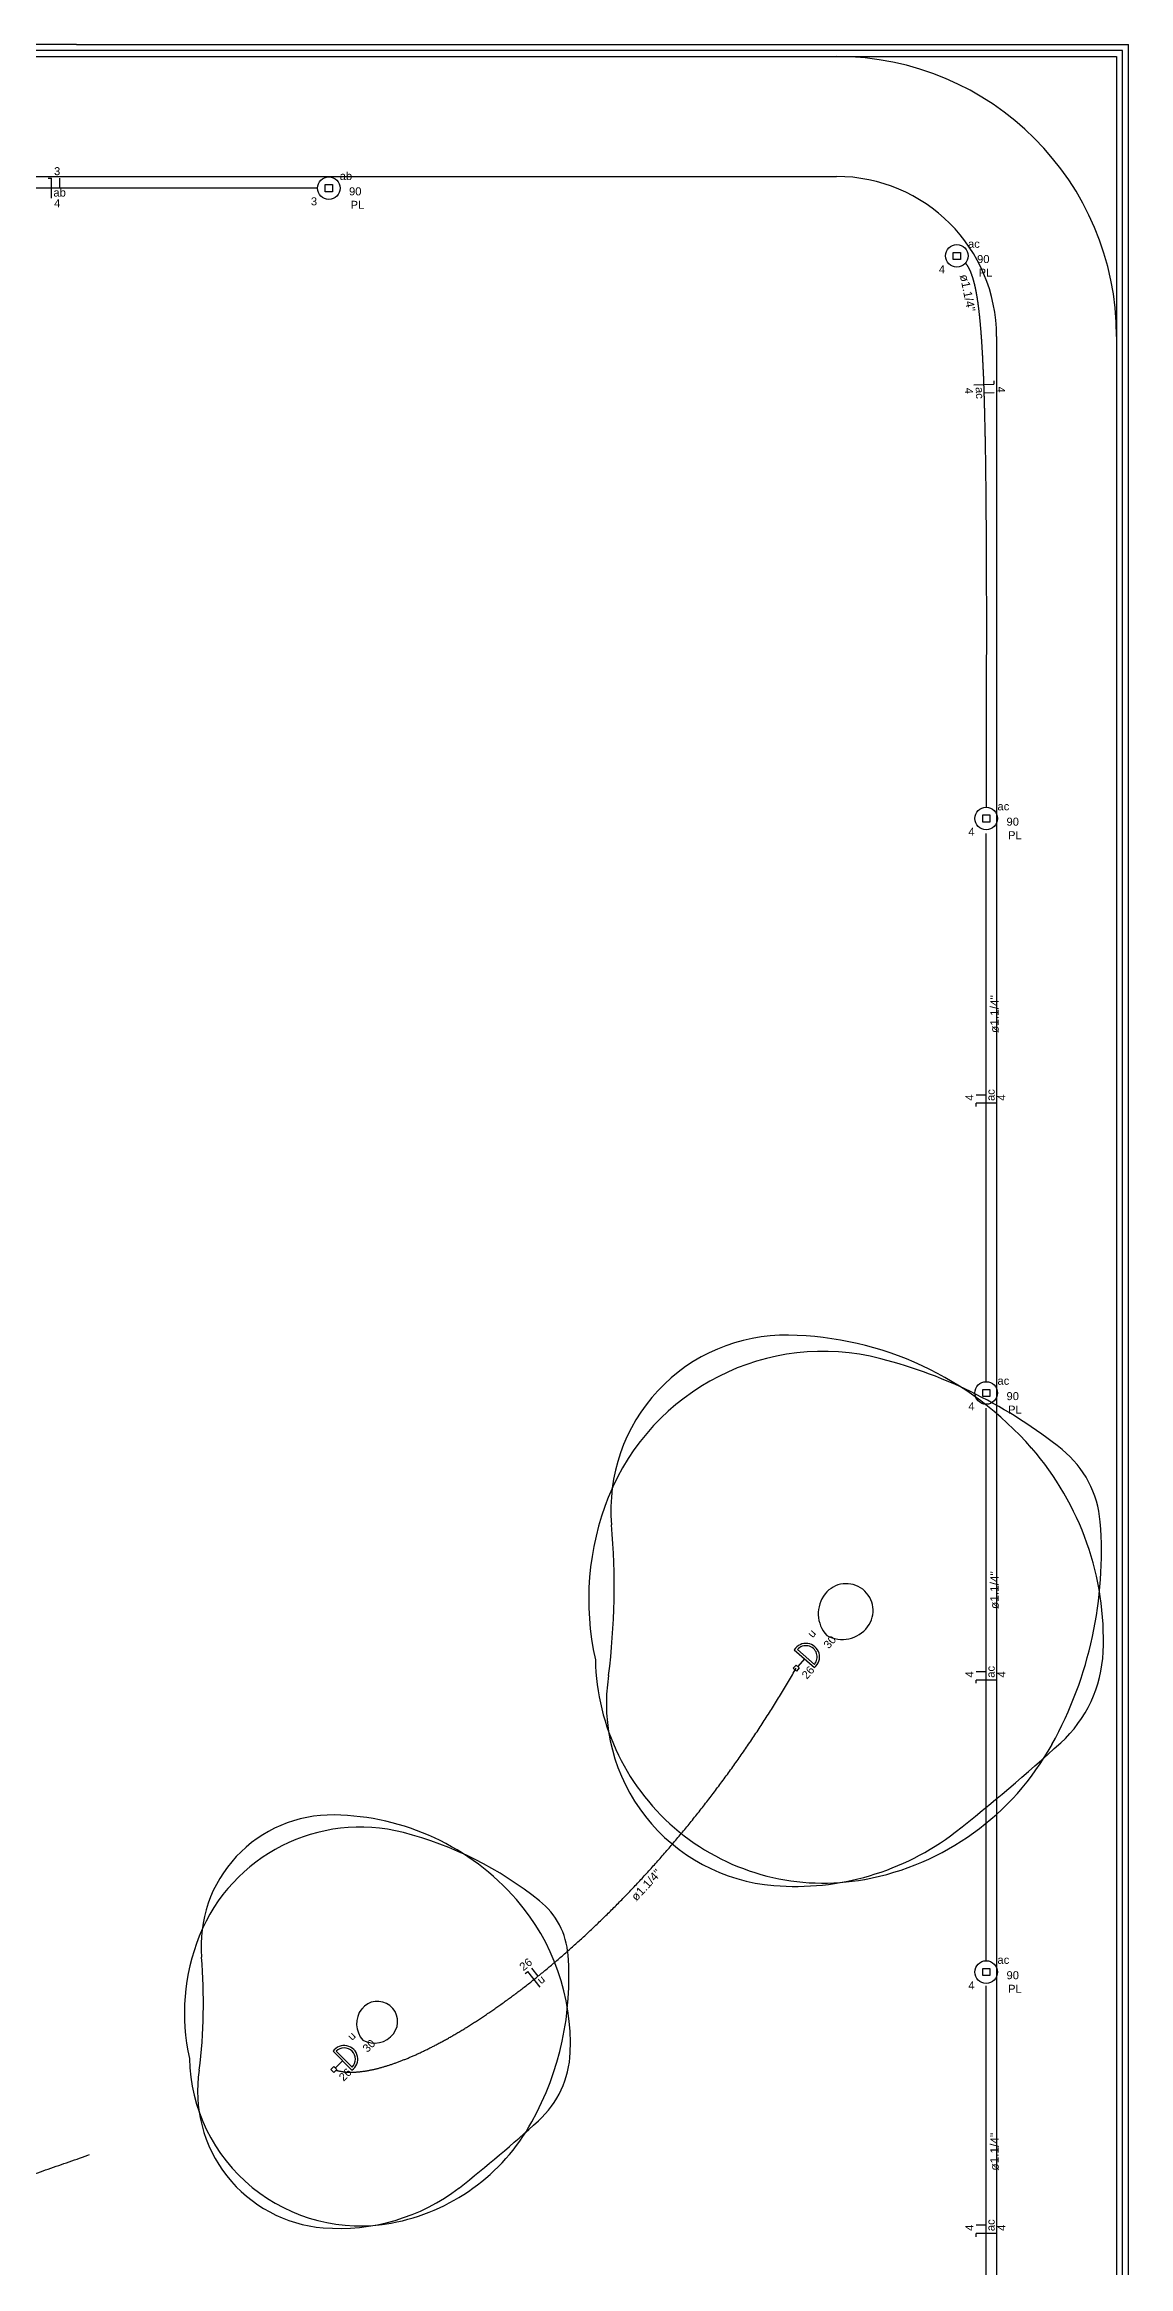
# Model space of a CAD drawing. Header units: millimetres. Extents: x -4.7 to 81.4, y -19.1 to 41.2.
# Drawn here: x 39.09 to 52.64, y 11.65 to 39.41 of the extents above; entities that cross this region are included whole.
import ezdxf

# ---------------------------------------------------------------- set-up
doc = ezdxf.new("R2010")
doc.units = ezdxf.units.MM
doc.header["$MEASUREMENT"] = 0
doc.linetypes.add('Dashed', pattern=[0.75, 0.5, -0.25])
doc.layers.get('0').update_dxf_attribs({"color": 1})
for name, color, linetype, lineweight in [('1', 1, 'Continuous', 30), ('3', 1, 'Continuous', 30), ('EL-Condutos', 4, 'Continuous', 30), ('EL-Fios', 2, 'Continuous', 30), ('EL-Textos condutos', 2, 'Continuous', 30), ('EL-Textos fios', 2, 'Continuous', 30), ('EL-Textos pontos', 2, 'Continuous', 30), ('P-SIMBOL', 3, 'Continuous', 30), ('PROJECAO', 1, 'Continuous', 30)]:
    doc.layers.add(name, color=color, linetype=linetype, lineweight=lineweight)
doc.styles.add('Arial', font='arial.ttf')

msp = doc.modelspace()

# ---------------------------------------------------------------- linework, layer by layer
for centre, radius, start, end in [((48.825, 20.189), 2.891, 75.6085, 158.153), ((48.356, 21.098), 2.186, 89.0752, 184.876), ((48.325, 19.168), 4.116, 41.0767, 89.0752), ((48.054, 17.187), 5.99, 51.1587, 75.6085), ((48.674, 19.473), 3.653, 357.688, 41.0767), ((51.004, 20.851), 1.286, 4.4792, 51.1587), ((49.344, 19.981), 3.451, 158.153, 192.615), ((37.192, 20.146), 9.019, 352.9, 4.8756), ((47.353, 20.565), 4.949, 331.042, 4.4792), ((49.161, 19.803), 0.399, 141.683, 223.043), ((49.112, 19.842), 0.336, 322.679, 141.683), ((49.062, 19.88), 0.399, 241.279, 322.679), ((48.825, 19.285), 2.849, 181.168, 280.455), ((50.699, 19.391), 1.625, 312.296, 357.688), ((48.395, 18.679), 2.281, 171.109, 265.31), ((48.73, 19.803), 3.376, 280.455, 331.042), ((35.083, 36.555), 24.83, 308.31, 312.296), ((42.686, 15.649), 1.639, 89.0752, 184.876), ((42.663, 14.202), 3.087, 41.0767, 89.0752), ((43.038, 14.968), 2.168, 75.6085, 158.153), ((42.46, 12.716), 4.492, 51.1587, 75.6085), ((48.477, 19.683), 3.288, 265.31, 307.43), ((42.925, 14.43), 2.739, 357.688, 41.0767), ((44.673, 15.464), 0.965, 4.4792, 51.1587), ((43.428, 14.811), 2.588, 158.153, 192.615), ((34.313, 14.935), 6.764, 352.9, 4.8756), ((41.934, 15.249), 3.712, 331.042, 4.4792), ((43.29, 14.678), 0.299, 141.683, 223.043), ((43.253, 14.707), 0.252, 322.679, 141.683), ((43.215, 14.736), 0.299, 241.279, 322.679), ((43.038, 14.29), 2.137, 181.168, 280.455), ((44.444, 14.369), 1.219, 312.296, 357.688), ((42.715, 13.835), 1.711, 171.109, 265.31), ((42.966, 14.678), 2.532, 280.455, 331.042), ((32.732, 27.242), 18.623, 308.31, 312.296), ((42.777, 14.588), 2.466, 265.31, 307.43)]:
    msp.add_arc(centre, radius, start, end)
at = {"layer": '1', "linetype": 'Continuous'}
for p, q in [((-1.009, 37.761), (48.991, 37.761)), ((50.991, 35.761), (50.991, -8.739))]:
    msp.add_line(p, q, dxfattribs=at)
for radius in [3.5, 2]:
    msp.add_arc((48.991, 35.761), radius, 0, 90, dxfattribs=at)
at = {"layer": '3'}
for p, q in [((-4.509, 39.261), (39.491, 39.261)), ((-4.509, 39.261), (39.491, 39.261)), ((39.491, 39.411), (52.641, 39.411)), ((39.491, 39.261), (52.491, 39.261)), ((39.491, 39.261), (52.491, 39.261)), ((52.491, 39.261), (52.491, -12.239)), ((52.491, 39.261), (52.491, -12.239))]:
    msp.add_line(p, q, dxfattribs=at)
for points in [[(39.491, 39.411), (-4.659, 39.411), (-4.659, -0.889), (14.991, -0.889)], [(20.491, -0.889), (27.341, -0.889), (27.341, -12.389), (52.641, -12.389), (52.641, 39.411)]]:
    msp.add_lwpolyline(points, dxfattribs=at)
at = {"layer": 'EL-Condutos', "linetype": 'Dashed', "ltscale": 25}
for points, knots in [([(42.5, 37.615), (42.394, 37.615), (42.188, 37.615), (41.889, 37.615), (41.607, 37.615), (41.343, 37.615), (41.095, 37.615), (40.861, 37.615), (40.639, 37.615), (40.429, 37.615), (40.229, 37.615), (40.037, 37.615), (39.853, 37.615), (39.674, 37.615), (39.499, 37.615), (39.328, 37.615), (39.158, 37.615), (38.988, 37.615), (38.817, 37.615), (38.643, 37.615), (38.464, 37.615), (38.281, 37.615), (38.09, 37.615), (37.891, 37.615), (37.682, 37.615), (37.462, 37.615), (37.229, 37.615), (36.982, 37.615), (36.72, 37.615), (36.441, 37.615), (36.144, 37.615), (35.94, 37.615), (35.834, 37.615)], [0, 0, 0, 0, 0.318917, 0.617994, 0.898643, 1.162276, 1.410302, 1.644133, 1.865181, 2.074855, 2.274567, 2.465728, 2.649749, 2.828041, 3.002015, 3.173083, 3.342654, 3.51214, 3.682952, 3.856502, 4.034199, 4.217456, 4.407682, 4.60629, 4.814689, 5.034292, 5.266509, 5.512751, 5.774429, 6.052955, 6.349738, 6.666191, 6.666191, 6.666191, 6.666191]), ([(50.863, 29.882), (50.863, 30.055), (50.865, 30.392), (50.866, 30.885), (50.867, 31.351), (50.867, 31.791), (50.868, 32.207), (50.867, 32.598), (50.866, 32.966), (50.864, 33.311), (50.862, 33.635), (50.859, 33.937), (50.856, 34.219), (50.851, 34.481), (50.846, 34.724), (50.84, 34.949), (50.834, 35.156), (50.826, 35.347), (50.817, 35.522), (50.808, 35.681), (50.797, 35.826), (50.786, 35.958), (50.773, 36.076), (50.76, 36.182), (50.745, 36.277), (50.729, 36.361), (50.712, 36.434), (50.693, 36.499), (50.674, 36.555), (50.652, 36.603), (50.63, 36.645), (50.613, 36.668), (50.605, 36.68)], [0, 0, 0, 0, 0.519244, 1.011376, 1.477138, 1.917273, 2.332523, 2.723632, 3.091342, 3.436396, 3.75954, 4.061517, 4.343073, 4.604953, 4.847905, 5.072678, 5.280023, 5.470691, 5.645439, 5.805028, 5.950222, 6.081793, 6.20052, 6.307197, 6.40263, 6.487646, 6.563096, 6.629869, 6.688891, 6.741143, 6.787664, 6.829543, 6.829543, 6.829543, 6.829543]), ([(50.862, 22.703), (50.862, 22.812), (50.862, 23.024), (50.862, 23.332), (50.862, 23.621), (50.862, 23.892), (50.862, 24.148), (50.862, 24.389), (50.862, 24.616), (50.862, 24.832), (50.862, 25.038), (50.862, 25.235), (50.862, 25.424), (50.862, 25.608), (50.862, 25.787), (50.862, 25.963), (50.862, 26.138), (50.862, 26.313), (50.862, 26.489), (50.862, 26.667), (50.862, 26.85), (50.862, 27.039), (50.862, 27.235), (50.862, 27.439), (50.862, 27.653), (50.862, 27.879), (50.862, 28.118), (50.862, 28.372), (50.862, 28.641), (50.862, 28.927), (50.862, 29.233), (50.862, 29.443), (50.862, 29.551)], [0, 0, 0, 0, 0.327885, 0.635359, 0.923873, 1.194878, 1.449825, 1.690165, 1.917348, 2.132825, 2.338047, 2.534464, 2.723528, 2.906689, 3.085398, 3.261106, 3.435263, 3.60932, 3.784728, 3.962938, 4.145401, 4.333566, 4.528886, 4.732811, 4.946791, 5.172278, 5.410722, 5.663573, 5.932284, 6.218304, 6.523084, 6.848075, 6.848075, 6.848075, 6.848075]), ([(50.862, 15.468), (50.862, 15.578), (50.862, 15.792), (50.862, 16.102), (50.862, 16.393), (50.862, 16.667), (50.862, 16.925), (50.862, 17.167), (50.862, 17.397), (50.862, 17.615), (50.862, 17.822), (50.862, 18.02), (50.862, 18.212), (50.862, 18.397), (50.862, 18.577), (50.862, 18.755), (50.862, 18.931), (50.862, 19.107), (50.862, 19.284), (50.862, 19.464), (50.862, 19.649), (50.862, 19.839), (50.862, 20.036), (50.862, 20.243), (50.862, 20.459), (50.862, 20.687), (50.862, 20.927), (50.862, 21.183), (50.862, 21.454), (50.862, 21.743), (50.862, 22.051), (50.862, 22.262), (50.862, 22.372)], [0, 0, 0, 0, 0.330548, 0.640519, 0.931377, 1.204583, 1.461601, 1.703893, 1.932921, 2.150148, 2.357037, 2.55505, 2.745649, 2.930298, 3.110458, 3.287593, 3.463165, 3.638636, 3.815469, 3.995126, 4.179071, 4.368765, 4.565671, 4.771252, 4.98697, 5.214289, 5.454669, 5.709575, 5.980467, 6.26881, 6.576066, 6.903697, 6.903697, 6.903697, 6.903697]), ([(42.735, 14.098), (42.767, 14.09), (42.835, 14.075), (42.946, 14.072), (43.068, 14.082), (43.201, 14.106), (43.345, 14.144), (43.498, 14.195), (43.662, 14.26), (43.833, 14.338), (44.013, 14.429), (44.201, 14.533), (44.395, 14.65), (44.595, 14.78), (44.8, 14.923), (45.011, 15.077), (45.225, 15.244), (45.443, 15.424), (45.664, 15.615), (45.887, 15.818), (46.111, 16.033), (46.337, 16.259), (46.562, 16.497), (46.787, 16.746), (47.011, 17.006), (47.233, 17.277), (47.452, 17.559), (47.669, 17.851), (47.881, 18.154), (48.089, 18.467), (48.293, 18.791), (48.422, 19.012), (48.487, 19.124)], [0, 0, 0, 0, 0.098649, 0.208277, 0.330225, 0.465244, 0.613693, 0.77567, 0.951105, 1.139808, 1.341512, 1.555897, 1.782604, 2.02125, 2.271436, 2.53275, 2.804778, 3.087102, 3.379309, 3.680987, 3.991732, 4.311149, 4.638853, 4.974472, 5.317646, 5.668033, 6.025305, 6.389156, 6.759298, 7.135464, 7.517414, 7.90493, 7.90493, 7.90493, 7.90493]), ([(50.862, 8.872), (50.862, 8.972), (50.862, 9.166), (50.862, 9.448), (50.862, 9.712), (50.862, 9.961), (50.862, 10.195), (50.862, 10.416), (50.862, 10.624), (50.862, 10.822), (50.862, 11.011), (50.862, 11.191), (50.862, 11.365), (50.862, 11.533), (50.862, 11.698), (50.862, 11.859), (50.862, 12.02), (50.862, 12.18), (50.862, 12.341), (50.862, 12.505), (50.862, 12.673), (50.862, 12.846), (50.862, 13.026), (50.862, 13.214), (50.862, 13.411), (50.862, 13.618), (50.862, 13.838), (50.862, 14.07), (50.862, 14.317), (50.862, 14.58), (50.862, 14.86), (50.862, 15.053), (50.862, 15.152)], [0, 0, 0, 0, 0.300225, 0.581786, 0.846012, 1.09423, 1.327769, 1.547957, 1.756123, 1.953594, 2.141699, 2.321765, 2.495122, 2.663098, 2.82702, 2.988217, 3.148017, 3.307749, 3.46874, 3.632319, 3.799814, 3.972554, 4.151866, 4.339079, 4.535521, 4.74252, 4.961405, 5.193504, 5.440144, 5.702655, 5.982364, 6.2806, 6.2806, 6.2806, 6.2806]), ([(27.851, 8.929), (28.089, 9.012), (28.548, 9.172), (29.216, 9.405), (29.841, 9.623), (30.428, 9.827), (30.979, 10.019), (31.497, 10.2), (31.986, 10.37), (32.45, 10.532), (32.891, 10.686), (33.312, 10.833), (33.718, 10.974), (34.111, 11.111), (34.494, 11.245), (34.871, 11.376), (35.245, 11.506), (35.619, 11.637), (35.997, 11.769), (36.381, 11.903), (36.776, 12.04), (37.184, 12.183), (37.609, 12.331), (38.054, 12.486), (38.522, 12.649), (39.017, 12.821), (39.541, 13.004), (40.098, 13.198), (40.691, 13.405), (41.324, 13.626), (42, 13.862), (42.465, 14.024), (42.706, 14.107)], [0, 0, 0, 0, 0.75411, 1.460049, 2.12128, 2.741267, 3.323474, 3.871364, 4.388401, 4.878049, 5.343771, 5.789031, 6.217292, 6.632019, 7.036674, 7.434722, 7.829626, 8.22485, 8.623857, 9.030112, 9.447077, 9.878216, 10.326994, 10.796873, 11.291317, 11.813791, 12.367757, 12.956679, 13.584022, 14.253247, 14.96782, 15.731204, 15.731204, 15.731204, 15.731204])]:
    msp.add_open_spline(points, degree=3, knots=knots, dxfattribs=at)
at = {"layer": 'EL-Fios'}
for p, q in [((39.137, 37.74), (39.179, 37.74)), ((39.179, 37.49), (39.179, 37.74)), ((39.281, 37.615), (39.281, 37.74)), ((50.708, 35.156), (50.958, 35.165)), ((50.837, 35.059), (50.962, 35.064)), ((50.956, 35.207), (50.958, 35.165)), ((50.862, 26.283), (50.737, 26.283)), ((50.987, 26.181), (50.737, 26.181)), ((50.737, 26.14), (50.737, 26.181)), ((50.862, 19.076), (50.737, 19.076)), ((50.987, 18.974), (50.737, 18.974)), ((50.737, 18.933), (50.737, 18.974)), ((45.099, 15.306), (45.132, 15.332)), ((45.287, 15.136), (45.132, 15.332)), ((45.262, 15.275), (45.184, 15.373)), ((50.862, 12.161), (50.737, 12.161)), ((50.987, 12.059), (50.737, 12.059)), ((50.737, 12.018), (50.737, 12.059))]:
    msp.add_line(p, q, dxfattribs=at)
at = {"layer": 'P-SIMBOL'}
for p, q in [((42.6, 37.659), (42.689, 37.659)), ((42.6, 37.571), (42.6, 37.659)), ((42.689, 37.571), (42.6, 37.571)), ((42.689, 37.659), (42.689, 37.571)), ((50.45, 36.813), (50.539, 36.813)), ((50.45, 36.725), (50.45, 36.813)), ((50.539, 36.725), (50.45, 36.725)), ((50.539, 36.813), (50.539, 36.725)), ((50.818, 29.783), (50.907, 29.783)), ((50.818, 29.695), (50.818, 29.783)), ((50.907, 29.783), (50.907, 29.695)), ((50.907, 29.695), (50.818, 29.695)), ((50.818, 22.605), (50.907, 22.605)), ((50.818, 22.517), (50.818, 22.605)), ((50.907, 22.517), (50.818, 22.517)), ((50.907, 22.605), (50.907, 22.517)), ((48.45, 19.121), (48.485, 19.161)), ((48.463, 19.351), (48.715, 19.13)), ((48.485, 19.161), (48.525, 19.126)), ((48.502, 19.355), (48.715, 19.169)), ((48.589, 19.24), (48.505, 19.144)), ((48.49, 19.086), (48.45, 19.121)), ((48.525, 19.126), (48.49, 19.086)), ((50.818, 15.369), (50.907, 15.369)), ((50.818, 15.281), (50.818, 15.369)), ((50.907, 15.281), (50.818, 15.281)), ((50.907, 15.369), (50.907, 15.281)), ((42.697, 14.336), (42.934, 14.099)), ((42.815, 14.217), (42.724, 14.126)), ((42.736, 14.337), (42.935, 14.138)), ((42.668, 14.107), (42.706, 14.145)), ((42.706, 14.07), (42.668, 14.107)), ((42.706, 14.145), (42.743, 14.107)), ((42.743, 14.107), (42.706, 14.07))]:
    msp.add_line(p, q, dxfattribs=at)
for centre in [(42.644, 37.615), (50.494, 36.769), (50.862, 29.739), (50.862, 22.561), (50.862, 15.325)]:
    msp.add_circle(centre, 0.141, dxfattribs=at)
for centre, radius, start, end in [((48.608, 19.262), 0.17, 309.076, 148.55), ((48.608, 19.262), 0.141, 318.813, 138.813), ((42.836, 14.237), 0.17, 305.262, 144.735), ((42.836, 14.237), 0.141, 314.999, 134.999)]:
    msp.add_arc(centre, radius, start, end, dxfattribs=at)
at = {"layer": 'PROJECAO'}
msp.add_lwpolyline([(14.991, -0.814), (27.416, -0.814), (27.416, -12.314), (52.566, -12.314), (52.566, 39.336), (-4.584, 39.336), (-4.584, -0.814), (14.991, -0.814)], dxfattribs=at)

# ---------------------------------------------------------------- texts
at = {"layer": 'EL-Textos condutos', "char_height": 0.1059, "width": 0.88956, "attachment_point": 8, "line_spacing_factor": 0.798, "style": 'Arial'}
for insert, rotation in [((50.575, 36.295), 281.3329), ((51.021, 27.295), 90.0002), ((51.021, 20.097), 90.0002), ((46.652, 16.376), 47.0857), ((51.021, 13.08), 90.0002)]:
    msp.add_mtext('ø1.1/4"', dxfattribs=dict(at, insert=insert, rotation=rotation))
at = {"layer": 'EL-Textos fios', "char_height": 0.1, "attachment_point": 8, "line_spacing_factor": 0.798, "style": 'Arial'}
for s, insert, width in [('3', (39.249, 37.776), 0.1059), ('ab', (39.28, 37.509), 0.2118), ('4', (39.249, 37.376), 0.1059)]:
    msp.add_mtext(s, dxfattribs=dict(at, insert=insert, width=width))
for s, insert, width, rotation in [('4', (50.596, 35.081), 0.1059, 272.1492), ('ac', (50.731, 35.055), 0.2118, 272.1492), ('4', (50.996, 35.096), 0.1059, 272.1492), ('4', (50.702, 26.252), 0.1059, 90.0002), ('ac', (50.968, 26.283), 0.2118, 90.0002), ('4', (51.102, 26.252), 0.1059, 90.0002), ('4', (50.702, 19.045), 0.1059, 90.0002), ('ac', (50.968, 19.076), 0.2118, 90.0002), ('4', (51.102, 19.045), 0.1059, 90.0002), ('26', (45.138, 15.381), 0.2118, 38.4225), ('u', (45.328, 15.192), 0.1059, 38.4225), ('ac', (50.968, 12.161), 0.2118, 90.0002), ('4', (50.702, 12.13), 0.1059, 90.0002), ('4', (51.102, 12.13), 0.1059, 90.0002)]:
    msp.add_mtext(s, dxfattribs=dict(at, insert=insert, width=width, rotation=rotation))
at = {"layer": 'EL-Textos pontos', "char_height": 0.1, "attachment_point": 8, "line_spacing_factor": 0.798, "style": 'Arial'}
for s, insert, width in [('ab', (42.858, 37.716), 0.2118), ('3', (42.459, 37.399), 0.1059), ('90', (42.975, 37.524), 0.2118), ('PL', (43.002, 37.357), 0.2118), ('ac', (50.708, 36.869), 0.2118), ('4', (50.309, 36.553), 0.1059), ('90', (50.825, 36.678), 0.2118), ('PL', (50.852, 36.51), 0.2118), ('ac', (51.076, 29.84), 0.2118), ('90', (51.193, 29.648), 0.2118), ('4', (50.677, 29.523), 0.1059), ('PL', (51.22, 29.48), 0.2118), ('ac', (51.076, 22.662), 0.2118), ('90', (51.193, 22.47), 0.2118), ('4', (50.677, 22.345), 0.1059), ('PL', (51.22, 22.303), 0.2118), ('ac', (51.076, 15.426), 0.2118), ('90', (51.193, 15.234), 0.2118), ('4', (50.677, 15.109), 0.1059), ('PL', (51.22, 15.066), 0.2118)]:
    msp.add_mtext(s, dxfattribs=dict(at, insert=insert, width=width))
for s, insert, width, rotation in [('u', (48.719, 19.522), 0.1059, 48.8103), ('30', (48.945, 19.414), 0.2118, 48.8103), ('26', (48.673, 19.035), 0.2118, 48.8103), ('u', (42.964, 14.49), 0.1059, 45.0001), ('30', (43.182, 14.367), 0.2118, 45.0001), ('26', (42.885, 14.007), 0.2118, 45.0001)]:
    msp.add_mtext(s, dxfattribs=dict(at, insert=insert, width=width, rotation=rotation))

doc.saveas('drawing.dxf')
